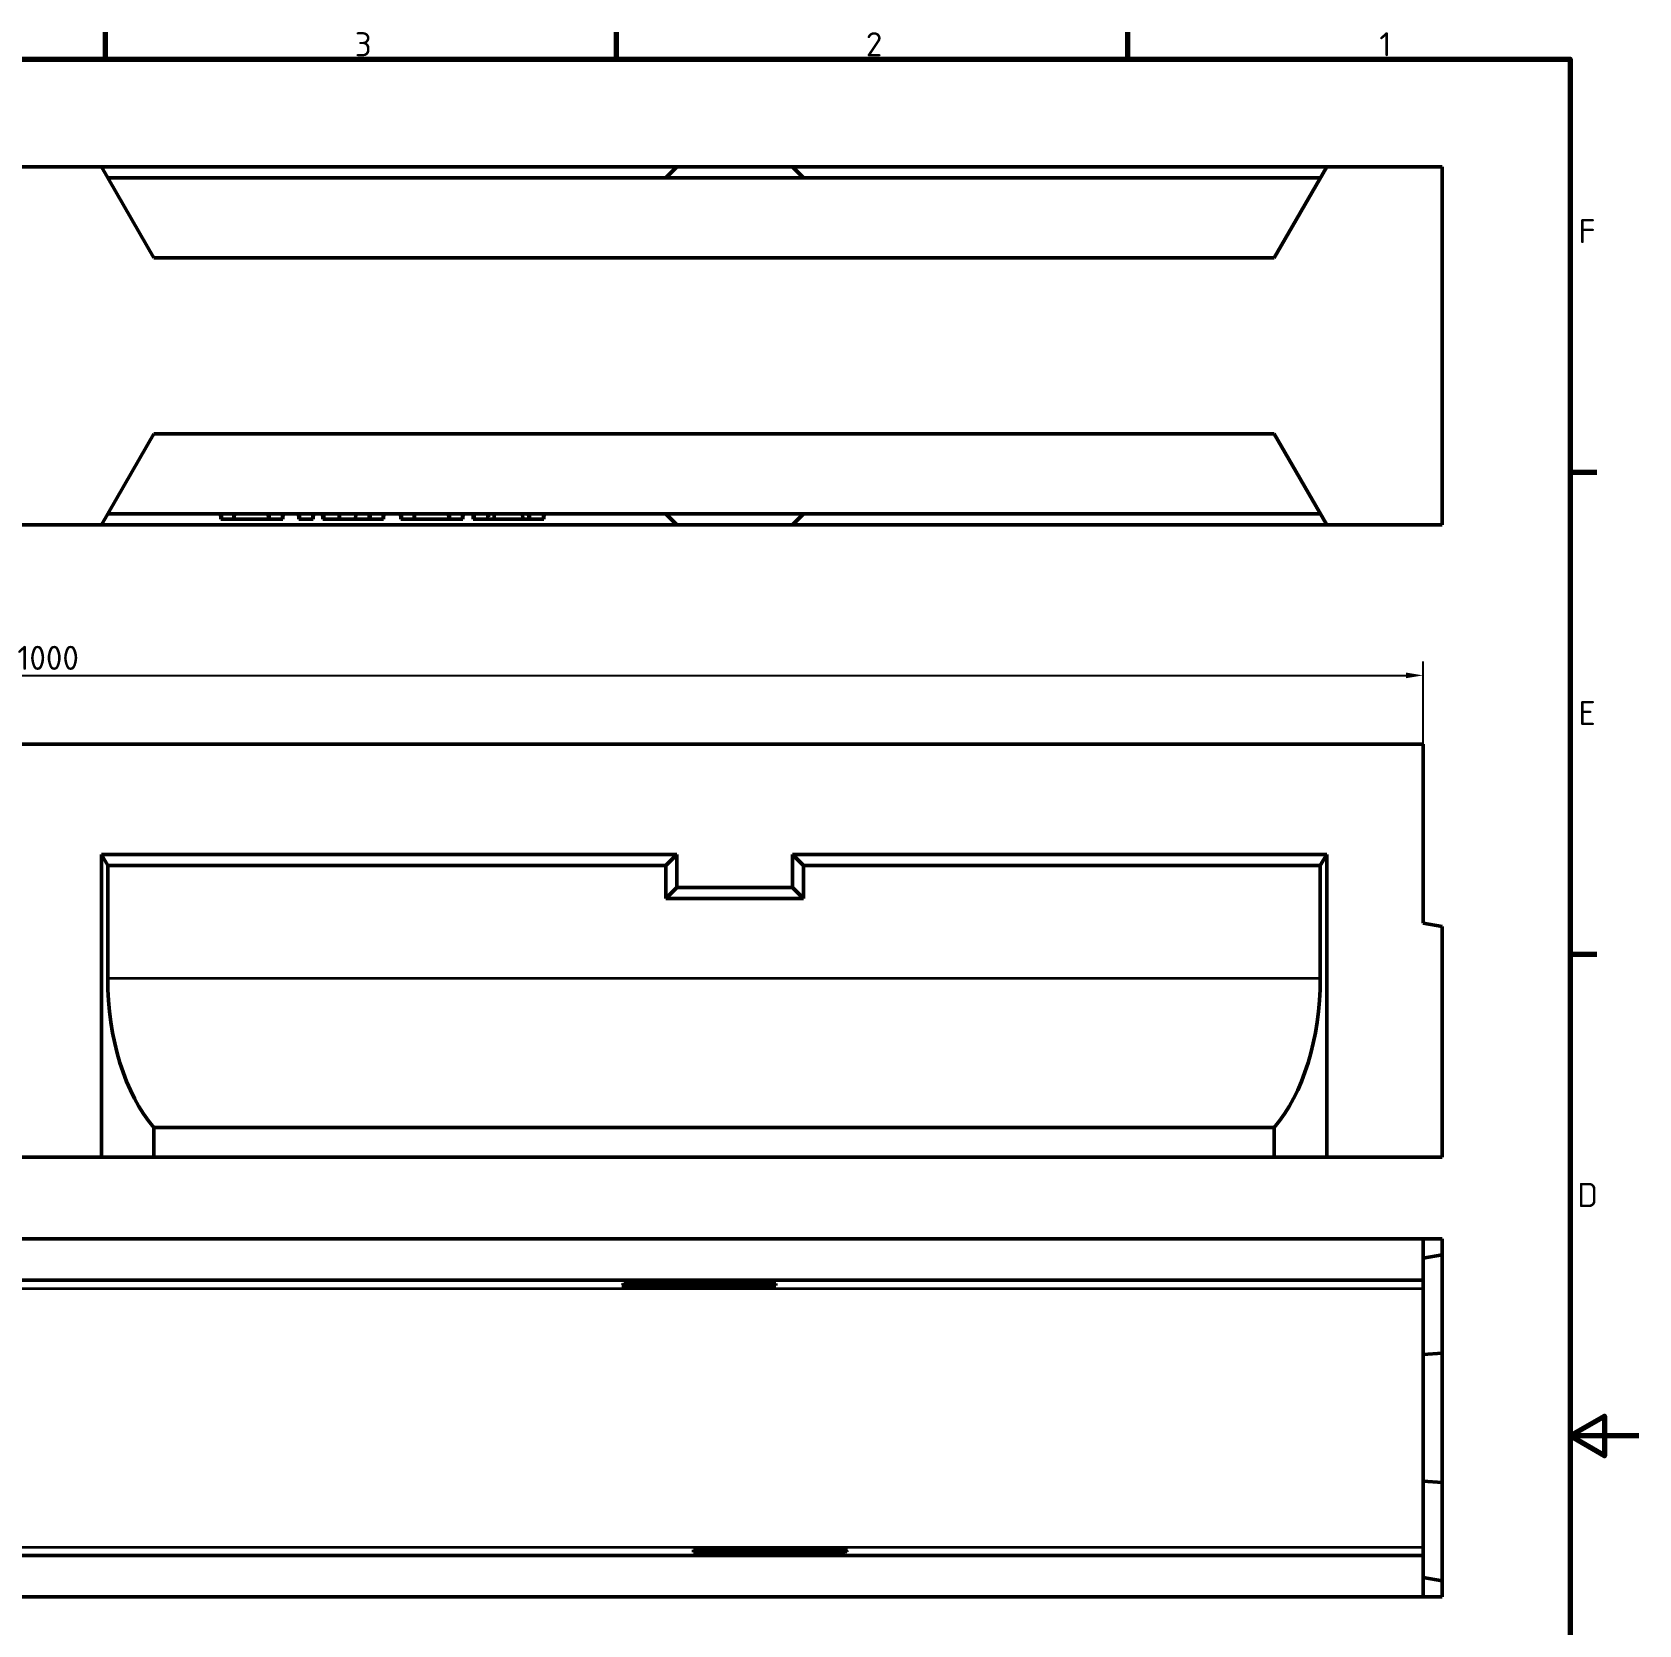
# Model space of a CAD drawing. Header units: millimetres. Extents: x 0 to 1485, y 0 to 1050.
# Drawn here: x 901 to 1485, y 456 to 1035 of the extents above; entities that cross this region are included whole.
import ezdxf

# ---------------------------------------------------------------- set-up
doc = ezdxf.new("R2010")
doc.units = ezdxf.units.MM
doc.header["$LTSCALE"] = 2.5
for name, color, linetype, lineweight in [('Bemaßung (ISO)', 7, 'Continuous', 25), ('Rahmen (ISO)', 7, 'Continuous', 70), ('Sichtbar (ISO)', 7, 'Continuous', 50), ('Sichtbar schmal (ISO)', 7, 'Continuous', 35)]:
    doc.layers.add(name, color=color, linetype=linetype, lineweight=lineweight)
doc.styles.add('Notiztext (DIN)', font='isocpeur.ttf')
doc.styles.add('TXT 3_5', font='isocpeur.ttf')
doc.dimstyles.new('Anrin Standard (DIN)', dxfattribs={"dimscale": 2.5, "dimtxt": 3.5, "dimasz": 2.5, "dimexe": 2, "dimexo": 0, "dimgap": 0.7999999999999999, "dimtad": 1, "dimrnd": 1e-08, "dimtxsty": 'TXT 3_5', "dimcen": 0.09, "dimdle": 10, "dimclrd": 256, "dimclre": 256, "dimclrt": 256, "dimadec": 0, "dimazin": 2, "dimtfac": 0.7142857313156128, "dimtmove": 0, "dimatfit": 3, "dimfxl": 1, "dimtolj": 1, "dimlwd": -1, "dimlwe": -1, "dimarcsym": 0})

# ---------------------------------------------------------------- blocks, each defined once
blk = doc.blocks.new('Ränder Standardrahmen')
at = {"layer": 'Rahmen (ISO)'}
for p, q in [((371.25, 410), (371.25, 413.8999938964844)), ((445.4999923706055, 410), (445.4999923706055, 413.8999938964844)), ((519.7499847412109, 410), (519.7499847412109, 413.8999938964844)), ((584.0000152587891, 350), (587.9000091552734, 350)), ((584.0000152587891, 280), (587.9000091552734, 280))]:
    blk.add_line(p, q, dxfattribs=at)
at = {"layer": 'Rahmen (ISO)', "flags": 128}
for points in [[(10, 10), (10, 410), (584.0000152587891, 410), (584.0000152587891, 10), (10, 10)], [(594.0000152587891, 210), (584.0000152587891, 210), (589.0000152587891, 212.8867530822754), (589.0000152587891, 207.1132469177246), (584.0000152587891, 210)]]:
    blk.add_lwpolyline(points, dxfattribs=at)
at = {"layer": 'Rahmen (ISO)', "char_height": 3.499999940395355, "attachment_point": 7, "style": 'Notiztext (DIN)'}
for s, insert in [('3', (407.4533748340615, 410.4)), ('2', (481.7033748340615, 410.4)), ('1', (556.299600776777, 410.4)), ('F', (585.2283748042591, 383.2500000298023)), ('E', (585.2283748042591, 313.2500000298023)), ('D', (585.0530501258381, 243.2500000298023))]:
    blk.add_mtext(s, dxfattribs=dict(at, insert=insert))
blk = doc.blocks.new('*D14')
at = {"layer": 'Bemaßung (ISO)', "transparency": 16777216}
for p, q in [((406.6221887767625, 748.1785920970303), (406.6221887767625, 806.1785920970304)), ((1406.622188776762, 776.1785920970303), (1406.622188776762, 806.1785920970304)), ((412.8721887767625, 801.1785920970304), (1400.372188776762, 801.1785920970304))]:
    blk.add_line(p, q, dxfattribs=at)
for points in [[(412.8721887767625, 802.2202587636971), (412.8721887767625, 800.1369254303638), (406.6221887767625, 801.1785920970304)], [(1400.372188776762, 802.2202587636971), (1400.372188776762, 800.1369254303638), (1406.622188776762, 801.1785920970304)]]:
    blk.add_solid(points, dxfattribs=at)
at = {"layer": 'Defpoints', "color": 0, "transparency": 16777216}
for p in [(1406.622188776762, 801.1785920970304), (1406.622188776762, 776.1785920970303), (406.6221887767625, 748.1785920970303)]:
    blk.add_point(p, dxfattribs=at)
at = {"layer": 'Bemaßung (ISO)', "transparency": 16777216, "insert": (896.0971891092447, 811.9285920970304), "char_height": 8.75, "attachment_point": 1, "style": 'TXT 3_5'}
blk.add_mtext('\\A1;1000', dxfattribs=at)

msp = doc.modelspace()

# ---------------------------------------------------------------- linework, layer by layer
at = {"layer": 'Sichtbar (ISO)'}
for p, q in [((886.6221887767626, 985.8650919631042), (926.6221887767624, 985.8650919631042)), ((926.6221887767624, 985.8650919631367), (1135.622188776762, 985.8650919631367)), ((926.6221887767624, 985.8650919631042), (945.6747476600203, 952.8650919631041)), ((928.9315898535211, 981.8650919631235), (1369.312787700004, 981.8650919631235)), ((1135.622188776763, 985.8650919631332), (1131.622188776762, 981.865091963132)), ((1177.622188776762, 985.8650919631332), (1135.622188776763, 985.8650919631332)), ((1177.622188776763, 985.8650919631367), (1371.622188776763, 985.8650919631369)), ((1177.622188776762, 985.8650919631332), (1181.622188776762, 981.865091963132)), ((1371.622188776763, 985.8650919631042), (1352.569629893505, 952.8650919631041)), ((1413.622188776763, 985.8650919631041), (1371.622188776763, 985.8650919631042)), ((1413.622188776763, 855.8650919631042), (1413.622188776763, 985.8650919631041)), ((945.6747476600203, 952.8650919631041), (1352.569629893505, 952.8650919631041)), ((926.6221887767624, 855.865091963104), (945.6747476600203, 888.865091963104)), ((945.6747476600203, 888.865091963104), (1352.569629893505, 888.865091963104)), ((1371.622188776763, 855.865091963104), (1352.569629893505, 888.865091963104)), ((928.9315898535211, 859.8650919631234), (1369.312787700004, 859.8650919631234)), ((969.8621905620408, 859.8650919631249), (969.949512447858, 857.8650919631251)), ((969.949512447858, 857.8650919631249), (970.342190562041, 857.8650919631249)), ((974.4941905620408, 857.8650919631249), (970.342190562041, 857.8650919631249)), ((974.4941905620408, 857.8650919631249), (974.8530898000228, 857.8650919631249)), ((987.3255124478579, 857.8650919631308), (974.8530898001775, 857.8650919631236)), ((987.2381905620408, 859.8650919631249), (987.3255124478579, 857.8650919631251)), ((987.3255124478579, 857.8650919631249), (987.718190562041, 857.8650919631249)), ((992.1101905620409, 857.8650919631249), (987.718190562041, 857.8650919631249)), ((992.1101905620409, 857.8650919631249), (992.5268686762238, 857.8650919631249)), ((992.6141905620408, 859.8650919631249), (992.5268686762238, 857.8650919631251)), ((998.2541905620408, 859.8650919631249), (998.3415124478579, 857.8650919631251)), ((998.3415124478579, 857.8650919631249), (998.7341905620408, 857.8650919631249)), ((1003.150190562041, 857.8650919631249), (998.7341905620408, 857.8650919631249)), ((1003.150190562041, 857.8650919631249), (1003.542868676224, 857.8650919631249)), ((1003.630190562041, 859.8650919631249), (1003.542868676224, 857.8650919631251)), ((1007.053512447858, 857.8650919631249), (1006.966190562041, 859.8650919631252)), ((1007.053512964913, 857.8650919631249), (1007.494190562041, 857.8650919631249)), ((1012.702190562041, 857.8650919631249), (1007.494190562041, 857.8650919631249)), ((1012.702190562041, 857.8650919631249), (1013.07566386339, 857.8650919631249)), ((1013.158190562041, 859.8650919631252), (1013.075663862967, 857.8650919631248)), ((1018.95944855131, 857.8650919631286), (1013.075663862966, 857.8650919631249)), ((1019.014190562041, 859.8650919631284), (1018.95944855131, 857.8650919631286)), ((1023.925512447858, 857.8650919631286), (1018.95944855131, 857.8650919631286)), ((1023.838190562041, 859.8650919631249), (1023.925512447858, 857.8650919631251)), ((1023.925512447858, 857.8650919631249), (1024.318190562041, 857.8650919631249)), ((1028.734190562041, 857.8650919631249), (1024.318190562041, 857.8650919631249)), ((1028.734190562041, 857.8650919631249), (1029.126868676224, 857.8650919631249)), ((1029.214190562041, 859.8650919631249), (1029.126868676224, 857.8650919631251)), ((1035.286190562041, 859.8650919631249), (1035.373512447858, 857.8650919631251)), ((1035.373512447858, 857.8650919631249), (1035.766190562041, 857.8650919631249)), ((1039.918190562041, 857.8650919631249), (1035.766190562041, 857.8650919631249)), ((1039.918190562041, 857.8650919631249), (1040.277089800024, 857.8650919631249)), ((1052.749512447858, 857.8650919631308), (1040.277089800178, 857.8650919631236)), ((1052.662190562041, 859.8650919631249), (1052.749512447858, 857.8650919631251)), ((1052.749512447858, 857.8650919631249), (1053.142190562041, 857.8650919631249)), ((1057.534190562041, 857.8650919631249), (1053.142190562041, 857.8650919631249)), ((1057.534190562041, 857.8650919631249), (1057.950868676224, 857.8650919631249)), ((1058.038190562041, 859.8650919631249), (1057.950868676224, 857.8650919631251)), ((1061.685091395226, 857.8650919631273), (1061.597769509409, 859.8650919631252)), ((1061.685091960027, 857.8650919631249), (1062.094190562041, 857.8650919631249)), ((1066.702190562041, 857.8650919631249), (1062.094190562041, 857.8650919631249)), ((1066.702190562041, 857.8650919631249), (1067.124314272733, 857.8650919631249)), ((1069.255635190213, 857.8650919631268), (1067.12431427275, 857.865091963124)), ((1069.318190562041, 859.8650919631268), (1069.255635190213, 857.8650919631268)), ((1079.652510687369, 857.8650919631268), (1069.255635190213, 857.8650919631268)), ((1079.652510687369, 857.8650919631268), (1079.590190562041, 859.8650919631266)), ((1079.652510687369, 857.8650919631268), (1081.855938126956, 857.8650919631249)), ((1081.855938126956, 857.8650919631249), (1082.254190562041, 857.8650919631249)), ((1086.910190562041, 857.8650919631249), (1082.254190562041, 857.8650919631249)), ((1086.910190562041, 857.8650919631249), (1087.319288870965, 857.8650919631249)), ((1087.406611614673, 859.8650919631252), (1087.319289728855, 857.8650919631249)), ((1135.622188776763, 855.8650919631331), (1131.622188776762, 859.8650919631319)), ((1177.622188776762, 855.8650919631331), (1181.622188776762, 859.8650919631319)), ((886.6221887767626, 855.865091963104), (926.6221887767624, 855.865091963104)), ((926.6221887767624, 855.8650919631367), (1135.622188776762, 855.8650919631367)), ((1177.622188776762, 855.8650919631331), (1135.622188776763, 855.8650919631331)), ((1177.622188776763, 855.8650919631367), (1371.622188776763, 855.8650919631367)), ((1413.622188776763, 855.8650919631042), (1371.622188776763, 855.865091963104)), ((1406.622188776762, 776.1785920970303), (406.6221887767625, 776.1785920970303)), ((1406.622188776762, 776.1785920970303), (1406.622188776762, 711.1785920970303)), ((926.6221887767624, 736.1785920970303), (1135.622188776762, 736.1785920970303)), ((926.6221887767624, 626.1785920970303), (926.6221887767624, 736.1785920970303)), ((926.6221887767624, 736.1785920970303), (928.9315898535211, 732.1785920970303)), ((1131.622188776762, 732.1785920970303), (1135.622188776762, 736.1785920970303)), ((1135.622188776763, 724.1785920970303), (1135.622188776762, 736.1785920970303)), ((1177.622188776763, 736.1785920970303), (1371.622188776763, 736.1785920970303)), ((1177.622188776763, 736.1785920970303), (1177.622188776762, 724.1785920970303)), ((1177.622188776763, 736.1785920970303), (1181.622188776762, 732.1785920970303)), ((1369.312787700004, 732.1785920970303), (1371.622188776763, 736.1785920970303)), ((1371.622188776763, 626.1785920970303), (1371.622188776763, 736.1785920970303)), ((928.9315898535211, 732.1785920970303), (1131.622188776762, 732.1785920970303)), ((928.9315898535211, 732.1785920970303), (928.9315898535211, 691.1785920970303)), ((1131.622188776762, 720.1785920970303), (1131.622188776762, 732.1785920970303)), ((1181.622188776762, 732.1785920970303), (1369.312787700004, 732.1785920970303)), ((1181.622188776762, 732.1785920970303), (1181.622188776762, 720.1785920970303)), ((1369.312787700004, 691.1785920970303), (1369.312787700004, 732.1785920970303)), ((1135.622188776763, 724.1785920970303), (1131.622188776762, 720.1785920970303)), ((1177.622188776762, 724.1785920970303), (1135.622188776763, 724.1785920970303)), ((1177.622188776762, 724.1785920970303), (1181.622188776762, 720.1785920970303)), ((1181.622188776762, 720.1785920970303), (1131.622188776762, 720.1785920970303)), ((1413.622188776763, 709.9443032320711), (1406.622188776762, 711.1785920970303)), ((1413.622188776763, 626.1785920970303), (1413.622188776763, 709.9443032320711)), ((945.6747476600203, 637.0583555860911), (1352.569629893505, 637.0583555860911)), ((945.6747476600203, 637.0583555860911), (945.6747476600203, 626.1785920970303)), ((1352.569629893505, 626.1785920970303), (1352.569629893505, 637.0583555860911)), ((886.6221887767626, 626.1785920970303), (926.6221887767624, 626.1785920970303)), ((926.6221887767624, 626.1785920970303), (945.6747476600203, 626.1785920970303)), ((945.6747476600203, 626.1785920970303), (1352.569629893505, 626.1785920970303)), ((1371.622188776763, 626.1785920970303), (1352.569629893505, 626.1785920970303)), ((1413.622188776763, 626.1785920970303), (1371.622188776763, 626.1785920970303)), ((1406.622188776762, 596.5794752127059), (406.6221887767625, 596.5794752127059)), ((1406.622188776762, 596.5794752126866), (1413.622188776763, 596.5794752126862)), ((1406.622188776762, 581.5794752127059), (1406.622188776762, 596.5794752127059)), ((1413.622188776763, 596.5794752126862), (1413.622188776763, 590.8137640776455)), ((1406.622188776762, 589.5794752126866), (1413.622188776763, 590.8137640776455)), ((1413.622188776763, 590.8137640776332), (1413.622188776763, 555.0907344004155)), ((406.6221887767625, 581.5794752127059), (1406.622188776762, 581.5794752127059)), ((1115.622188776763, 579.5794752126955), (1116.097141047718, 579.5794752126956)), ((1171.622188776763, 579.5794752126956), (1116.097141047718, 579.5794752126956)), ((1117.038196478676, 580.3270988625228), (1171.622188776763, 580.3270988625228)), ((1171.622188776763, 580.3270988625228), (1171.622188776763, 579.5794752126956)), ((1406.622188776762, 578.5494155091948), (1406.622188776762, 581.5794752127059)), ((1406.622188776762, 484.6095349161669), (1406.622188776762, 578.5494155091947)), ((1406.622188776762, 554.5794752126637), (1413.622188776763, 555.0907344004155)), ((1413.622188776763, 555.0907344004155), (1413.622188776763, 508.0682160249112)), ((1406.622188776762, 508.5794752126637), (1413.622188776763, 508.0682160249112)), ((1413.622188776763, 472.3451863477147), (1413.622188776763, 508.0682160249112)), ((1406.622188776762, 484.6095349161669), (1406.622188776762, 481.5794752127058)), ((406.6221887767625, 481.5794752127058), (1406.622188776762, 481.5794752127058)), ((1141.622188776762, 483.5794752126955), (1197.147236505808, 483.5794752126955)), ((1141.622188776762, 482.8318515628681), (1141.622188776762, 483.5794752126955)), ((1196.206181074849, 482.8318515628682), (1141.622188776762, 482.8318515628682)), ((1197.622188776762, 483.5794752126953), (1197.147236505808, 483.5794752126955)), ((1406.622188776762, 481.5794752127058), (1406.622188776762, 466.5794752127059)), ((1406.622188776762, 473.5794752126866), (1413.622188776763, 472.3451863477269)), ((1413.622188776763, 466.5794752126862), (1413.622188776763, 472.3451863477269)), ((1406.622188776762, 466.5794752127059), (406.6221887767625, 466.5794752127059)), ((1413.622188776763, 466.5794752126862), (1406.622188776762, 466.5794752126866))]:
    msp.add_line(p, q, dxfattribs=at)
for centre, radius, start, end in [((1156.190033185828, 530.0794752127243), 63.99999999996283, 128.2838172936295, 129.3364150787288), ((1157.054344367738, 533.0794752126152), 63.99999999989727, 308.2838172936293, 309.3364150787295)]:
    msp.add_arc(centre, radius, start, end, dxfattribs=at)
for centre, major_axis, ratio, start_param, end_param in [((966.4593573508467, 691.1785920970303), (-9.614813431917827e-15, 65), 0.5773502691896268, 1.570796326794897, 2.554616130471679), ((1331.785020202678, 691.1785920970303), (1.922962686383565e-15, -65.00000000000001), 0.5773502691896264, 0.5869765231181124, 1.570796326794897)]:
    msp.add_ellipse(centre, major_axis=major_axis, ratio=ratio, start_param=start_param, end_param=end_param, dxfattribs=at)
for points, knots in [([(974.8530898001775, 857.8650919631226), (974.8592275337984, 858.0331754464854), (974.8653341953723, 858.2003576498895), (974.8894816421085, 858.8612857047193), (974.9080439722834, 859.368984383193), (974.9261905620408, 859.8650919631256)], [0.09846183733778607, 0.09846183733778607, 0.09846183733778607, 0.09846183733778607, 0.1479720087311508, 0.1479720087311508, 0.2973067450191194, 0.2973067450191194, 0.2973067450191194, 0.2973067450191194]), ([(1040.277089800178, 857.8650919631226), (1040.283227533779, 858.0331754459197), (1040.289334195348, 858.2003576492083), (1040.313481641437, 858.8612856862931), (1040.332043970259, 859.3689843278491), (1040.350190562041, 859.8650919631256)], [0.09846183731111988, 0.09846183731111988, 0.09846183731111988, 0.09846183731111988, 0.1479720083890365, 0.1479720083890365, 0.2973067375636159, 0.2973067375636159, 0.2973067375636159, 0.2973067375636159]), ([(1067.206190562041, 859.865091963125), (1067.185785474525, 859.3670154201137), (1067.165146425303, 858.8629965123138), (1067.137977589857, 858.199088052433), (1067.131152532041, 858.032272252334), (1067.12431427275, 857.865091963123)], [-0.2988505254020215, -0.2988505254020215, -0.2988505254020215, -0.2988505254020215, -0.1491950952619828, -0.1491950952619828, -0.09940365047144356, -0.09940365047144356, -0.09940365047144356, -0.09940365047144356]), ([(1081.774190562041, 859.8650919631252), (1081.794556734416, 859.3671333997255), (1081.815159394703, 858.8631928618204), (1081.84228572627, 858.1993138637412), (1081.849105115818, 858.0323877330541), (1081.855938126956, 857.8650919631236)], [0, 0, 0, 0, 0.1495299589099866, 0.1495299589099866, 0.199319677498243, 0.199319677498243, 0.199319677498243, 0.199319677498243]), ([(1116.53836255189, 580.3163642080926), (1116.539798984053, 580.3174979752536), (1116.551687401117, 580.3187918405547), (1116.588954794196, 580.3210680246826), (1116.624683867231, 580.3223405049134), (1116.704340773027, 580.3243946876435), (1116.76575150797, 580.3253900886995), (1116.886044281137, 580.3266940654863), (1116.968685617844, 580.3270988625228), (1117.038196478676, 580.3270988625228)], [0, 0, 0, 0, 0.009521413368812641, 0.009521413368812641, 0.02212803456886743, 0.02212803456886743, 0.03898428246330748, 0.03898428246330748, 0.05983754071279422, 0.05983754071279422, 0.05983754071279422, 0.05983754071279422]), ([(1196.706015001635, 482.8425862172981), (1196.704578569473, 482.8414524501372), (1196.692690152408, 482.8401585848362), (1196.655422759329, 482.8378824007083), (1196.619693686295, 482.8366099204775), (1196.540036780498, 482.8345557377475), (1196.478626045555, 482.8335603366916), (1196.358333272388, 482.8322563599046), (1196.275691935681, 482.8318515628682), (1196.206181074849, 482.8318515628682)], [0, 0, 0, 0, 0.009521413368813058, 0.009521413368813058, 0.02212803456886783, 0.02212803456886783, 0.03898428246330443, 0.03898428246330443, 0.05983754071279118, 0.05983754071279118, 0.05983754071279118, 0.05983754071279118])]:
    msp.add_open_spline(points, degree=3, knots=knots, dxfattribs=at)
at = {"layer": 'Sichtbar schmal (ISO)'}
for p, q in [((970.342190562041, 859.8650919631249), (970.342190562041, 857.8650919631249)), ((974.4941905620408, 859.8650919631249), (974.4941905620408, 857.8650919631249)), ((987.718190562041, 859.8650919631249), (987.718190562041, 857.8650919631249)), ((992.1101905620409, 859.8650919631249), (992.1101905620409, 857.8650919631249)), ((998.7341905620408, 859.8650919631249), (998.7341905620408, 857.8650919631249)), ((1003.150190562041, 859.8650919631249), (1003.150190562041, 857.8650919631249)), ((1007.494190562041, 859.8650919631249), (1007.494190562041, 857.8650919631249)), ((1012.702190562041, 859.8650919631249), (1012.702190562041, 857.8650919631249)), ((1024.318190562041, 859.8650919631249), (1024.318190562041, 857.8650919631249)), ((1028.734190562041, 859.8650919631249), (1028.734190562041, 857.8650919631249)), ((1035.766190562041, 859.8650919631249), (1035.766190562041, 857.8650919631249)), ((1039.918190562041, 859.8650919631249), (1039.918190562041, 857.8650919631249)), ((1053.142190562041, 859.8650919631249), (1053.142190562041, 857.8650919631249)), ((1057.534190562041, 859.8650919631249), (1057.534190562041, 857.8650919631249)), ((1062.094190562041, 859.8650919631249), (1062.094190562041, 857.8650919631249)), ((1066.702190562041, 859.8650919631249), (1066.702190562041, 857.8650919631249)), ((1082.254190562041, 859.8650919631249), (1082.254190562041, 857.8650919631249)), ((1086.910190562041, 859.8650919631249), (1086.910190562041, 857.8650919631249)), ((928.9315898535211, 691.1785920970303), (1369.312787700004, 691.1785920970303)), ((406.6221887767625, 578.5494155091948), (1406.622188776762, 578.5494155091948)), ((406.6221887767625, 484.6095349161669), (1406.622188776762, 484.6095349161669))]:
    msp.add_line(p, q, dxfattribs=at)
for centre, start, end in [((1156.190033185866, 530.0794752126767), 127.9249328299052, 129.0059992830602), ((1157.054344367659, 533.0794752127142), 307.9249328299052, 309.0059992830601)]:
    msp.add_arc(centre, 63.70000000002437, start, end, dxfattribs=at)

# ---------------------------------------------------------------- block references
at = {"xscale": 2.5, "yscale": 2.5, "zscale": 2.5}
msp.add_blockref('Ränder Standardrahmen', (0, 0), dxfattribs=at)

# ---------------------------------------------------------------- dimensions: what is measured, and where the dimension line sits
at = {"layer": 'Bemaßung (ISO)'}
dim = msp.add_linear_dim(base=(1406.622188776762, 801.1785920970304), p1=(406.6221887767625, 748.1785920970303), p2=(1406.622188776762, 776.1785920970303), dimstyle='Anrin Standard (DIN)', override={"dimgap": 0.7999999999999999, "dimdec": 2, "dimtol": 0, "dimlim": 0, "dimtp": 0, "dimtm": -0, "dimtdec": 2, "dimtofl": 0, "dimatfit": 1}, dxfattribs=at)
dim.commit()
dim.dimension.update_dxf_attribs({"geometry": '*D14', "text_midpoint": (906.5971887767626, 801.1785920970304), "dimtype": 160})

doc.saveas('drawing.dxf')
